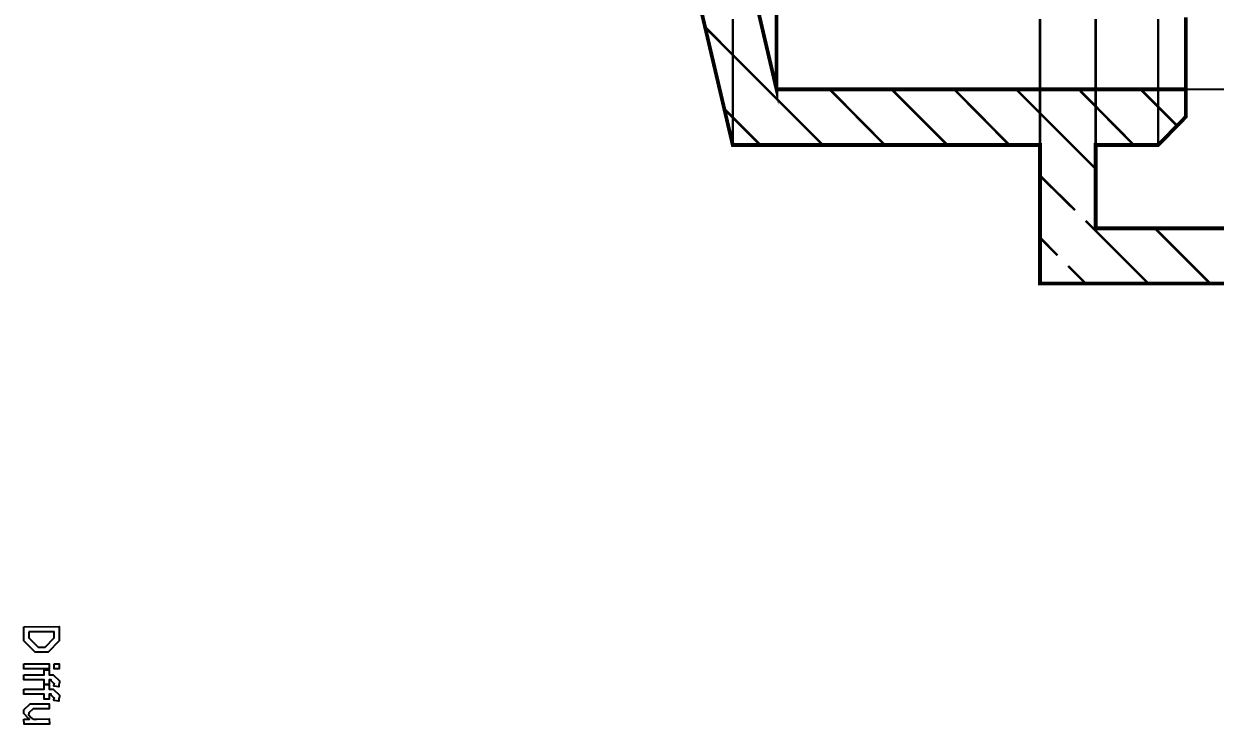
# Model space of a CAD drawing. Extents: x 0.1 to 11.6, y 0.3 to 16.2.
# Drawn here: x 6.453 to 9.627, y 8.649 to 10.512 of the extents above; entities that cross this region are included whole.
import ezdxf

# ---------------------------------------------------------------- set-up
doc = ezdxf.new("R2010")
doc.units = 0
doc.header["$MEASUREMENT"] = 0
doc.dimstyles.get("Standard").update_dxf_attribs({"dimtxt": 0.1, "dimasz": 0.1, "dimexe": 1.25, "dimexo": 0.625, "dimtad": 1, "dimtih": 1, "dimtxsty": 'Standard', "dimcen": 2.5, "dimazin": 3, "dimtfac": 1, "dimtmove": 0, "dimatfit": 3})

# ---------------------------------------------------------------- blocks, each defined once
blk = doc.blocks.new('_CLOSEDFILLED')
at = {"color": 0, "linetype": 'BYBLOCK'}
blk.add_solid([(-1, 0.164), (0, 0), (-1, -0.164)], dxfattribs=at)
blk = doc.blocks.new('*D3')
for p, q in [((10.6415, 13.9317), (10.6415, 12.435)), ((9.475, 13.8317), (10.6415, 13.8317)), ((10.6415, 11.735), (10.6415, 10.2383)), ((9.4283, 10.3383), (10.6415, 10.3383))]:
    blk.add_line(p, q)
at = {"layer": 'Defpoints'}
for p in [(9.475, 13.8317), (10.6415, 13.8317), (9.4283, 10.3383)]:
    blk.add_point(p, dxfattribs=at)
at = {"xscale": 0.1, "yscale": 0.1}
for p, rotation in [((10.6415, 13.8317), 270), ((10.6415, 10.3383), 90)]:
    blk.add_blockref('_CLOSEDFILLED', p, dxfattribs=dict(at, rotation=rotation))
at = {"insert": (10.6415, 12.085), "char_height": 0.1, "attachment_point": 5, "rotation": 270}
blk.add_mtext('3500123', dxfattribs=at)

msp = doc.modelspace()

# ---------------------------------------------------------------- linework, layer by layer
at = {"color": 0}
for points, const_width in [([(9.91835, 12.2217), (9.91835, 14.365), (9.16, 14.365), (9.16, 13.995), (8.34169, 13.995), (7.97, 12.415), (7.57167, 12.375), (7.57167, 11.8117), (7.97, 11.7717), (8.34169, 10.19), (9.16, 10.19), (9.16, 9.82167), (9.91835, 9.82167), (9.91835, 11.9633)], 0.01), ([(9.80664, 11.9633), (9.80664, 9.96832), (9.30832, 9.96832), (9.30832, 10.19), (9.47499, 10.19), (9.54833, 10.265), (9.54833, 10.3383)], 0.01), ([(8.09, 11.9083), (8.45833, 10.3383), (8.45833, 10.34), (8.45833, 10.3433), (8.45833, 10.3483), (8.45833, 10.3533), (8.45833, 10.36), (8.45833, 10.3683), (8.45833, 10.3767), (8.45833, 10.3867), (8.45833, 10.3983), (8.45833, 10.41), (8.45833, 10.425), (8.45833, 10.4383), (8.45833, 10.455), (8.45833, 10.4717), (8.45833, 10.49), (8.45833, 10.51), (8.45833, 10.53), (8.45833, 10.545)], 0.01), ([(8.58165, 10.19), (8.26833, 10.5033)], 0.006667), ([(8.34169, 10.19), (8.34169, 10.1917), (8.34169, 10.1934), (8.34169, 10.1967), (8.34169, 10.2017), (8.34169, 10.2067), (8.34169, 10.2133), (8.34169, 10.2217), (8.34169, 10.2317), (8.34169, 10.2433), (8.34169, 10.255), (8.34169, 10.2683), (8.34169, 10.2833), (8.34169, 10.3), (8.34169, 10.3167), (8.34169, 10.335), (8.34169, 10.355), (8.34169, 10.3767), (8.34169, 10.3983), (8.34169, 10.4217), (8.34169, 10.445), (8.34169, 10.4717), (8.34169, 10.4983), (8.34169, 10.525)], 0.006667), ([(8.45833, 10.3383), (9.54833, 10.3383), (9.54833, 10.34), (9.54833, 10.3433), (9.54833, 10.3483), (9.54833, 10.3533), (9.54833, 10.36), (9.54833, 10.3683), (9.54833, 10.3767), (9.54833, 10.3867), (9.54833, 10.3983), (9.54833, 10.41), (9.54833, 10.425), (9.54833, 10.4383), (9.54833, 10.455), (9.54833, 10.4717), (9.54833, 10.49), (9.54833, 10.51), (9.54833, 10.53)], 0.01), ([(9.16, 10.19), (9.16, 10.1917), (9.16, 10.1934), (9.16, 10.1967), (9.16, 10.2017), (9.16, 10.2067), (9.16, 10.2133), (9.16, 10.2217), (9.16, 10.2317), (9.16, 10.2433), (9.16, 10.255), (9.16, 10.2683), (9.16, 10.2833), (9.16, 10.3), (9.16, 10.3167), (9.16, 10.335), (9.16, 10.355), (9.16, 10.3767), (9.16, 10.3983), (9.16, 10.4217), (9.16, 10.445), (9.16, 10.4717), (9.16, 10.4983), (9.16, 10.525)], 0.006667), ([(9.30832, 10.19), (9.30832, 10.1917), (9.30832, 10.1934), (9.30832, 10.1967), (9.30832, 10.2017), (9.30832, 10.2067), (9.30832, 10.2133), (9.30832, 10.2217), (9.30832, 10.2317), (9.30832, 10.2433), (9.30832, 10.255), (9.30832, 10.2683), (9.30832, 10.2833), (9.30832, 10.3), (9.30832, 10.3167), (9.30832, 10.335), (9.30832, 10.355), (9.30832, 10.3767), (9.30832, 10.3983), (9.30832, 10.4217), (9.30832, 10.445), (9.30832, 10.4717), (9.30832, 10.4983), (9.30832, 10.525)], 0.006667), ([(9.47499, 10.19), (9.47499, 10.1917), (9.47499, 10.1934), (9.47499, 10.1967), (9.47499, 10.2017), (9.47499, 10.2067), (9.47499, 10.2133), (9.47499, 10.2217), (9.47499, 10.2317), (9.47499, 10.2433), (9.47499, 10.255), (9.47499, 10.2683), (9.47499, 10.2833), (9.47499, 10.3), (9.47499, 10.3167), (9.47499, 10.335), (9.47499, 10.355), (9.47499, 10.3767), (9.47499, 10.3983), (9.47499, 10.4217), (9.47499, 10.445), (9.47499, 10.4717), (9.47499, 10.4983), (9.47499, 10.525)], 0.006667), ([(8.74669, 10.19), (8.59999, 10.3383)], 0.006667), ([(8.91336, 10.19), (8.76497, 10.3383)], 0.006667), ([(9.07835, 10.19), (8.93164, 10.3383)], 0.006667), ([(9.30832, 10.1267), (9.09668, 10.3383)], 0.006667), ([(9.41, 10.19), (9.26335, 10.3383)], 0.006667), ([(9.52501, 10.2416), (9.42833, 10.3383)], 0.006667), ([(8.41499, 10.19), (8.31836, 10.2867)], 0.006667), ([(9.25331, 10.0167), (9.16, 10.1083)], 0.006667), ([(9.44835, 9.82167), (9.28168, 9.98833)], 0.006667), ([(9.61333, 9.82167), (9.46669, 9.96832)], 0.006667), ([(9.20665, 9.89665), (9.16, 9.94336)], 0.006667), ([(9.28168, 9.82167), (9.23503, 9.86833)], 0.006667)]:
    msp.add_lwpolyline(points, dxfattribs=dict(at, const_width=const_width))
for points in [[(6.45335, 8.90815), (6.54775, 8.90836), (6.54775, 8.88038), (6.54775, 8.87061), (6.51824, 8.84088), (6.50108, 8.84065), (6.48329, 8.84065), (6.45335, 8.87039), (6.45335, 8.87864), (6.45335, 8.90815)], [(6.46679, 8.89469), (6.46679, 8.87929), (6.46679, 8.87842), (6.49132, 8.85411), (6.50131, 8.85411), (6.51019, 8.85411), (6.53429, 8.87864), (6.53429, 8.87972), (6.53429, 8.89492), (6.46679, 8.89469)], [(6.4535, 8.80957), (6.521, 8.80979), (6.521, 8.79633), (6.4535, 8.79611), (6.4535, 8.80957)], [(6.45356, 8.77989), (6.50738, 8.77989), (6.50738, 8.79335), (6.52106, 8.79357), (6.52106, 8.78011), (6.52821, 8.78011), (6.53168, 8.78011), (6.54796, 8.76383), (6.54796, 8.75906), (6.54715, 8.75782), (6.54617, 8.75304), (6.54665, 8.74908), (6.54644, 8.74799), (6.53407, 8.74974), (6.53401, 8.74972), (6.53299, 8.75201), (6.5345, 8.75569), (6.5345, 8.75689), (6.5345, 8.75581), (6.52365, 8.76665), (6.52604, 8.76665), (6.52106, 8.76665), (6.52106, 8.75321), (6.50738, 8.75299), (6.50738, 8.76644), (6.45356, 8.76644), (6.45356, 8.77989)], [(6.53444, 8.80979), (6.5479, 8.80979), (6.5479, 8.79633), (6.53444, 8.79633), (6.53444, 8.80979)], [(6.45361, 8.74208), (6.50743, 8.74208), (6.50743, 8.75553), (6.52111, 8.75575), (6.52111, 8.74229), (6.52826, 8.74229), (6.53174, 8.74229), (6.54801, 8.72601), (6.54801, 8.72125), (6.54719, 8.72), (6.54622, 8.71522), (6.54671, 8.71126), (6.5465, 8.71018), (6.53413, 8.71192), (6.53407, 8.71192), (6.53304, 8.71419), (6.53456, 8.71789), (6.53456, 8.71907), (6.53456, 8.71799), (6.52371, 8.72885), (6.5261, 8.72885), (6.52111, 8.72885), (6.52111, 8.71539), (6.50743, 8.71517), (6.50743, 8.72863), (6.45361, 8.72863), (6.45361, 8.74208)], [(6.45367, 8.6626), (6.46864, 8.6626), (6.46604, 8.66368), (6.45367, 8.67736), (6.45367, 8.68192), (6.45367, 8.68668), (6.46994, 8.70296), (6.48014, 8.70296), (6.52115, 8.70318), (6.52115, 8.68972), (6.48687, 8.68951), (6.47797, 8.68951), (6.46712, 8.67865), (6.46712, 8.67757), (6.46636, 8.67697), (6.46599, 8.67307), (6.46907, 8.67019), (6.46951, 8.66954), (6.46972, 8.66818), (6.47532, 8.66439), (6.47601, 8.66411), (6.47597, 8.66379), (6.48004, 8.6626), (6.48611, 8.6626), (6.48817, 8.6626), (6.52115, 8.66282), (6.52138, 8.64914), (6.45389, 8.64893), (6.45367, 8.6626)]]:
    msp.add_lwpolyline(points, close=True, dxfattribs=at)

# ---------------------------------------------------------------- dimensions: what is measured, and where the dimension line sits
at = {"linetype": 'Continuous'}
dim = msp.add_linear_dim(base=(10.641455, 13.8317), p1=(9.47499, 13.8317), p2=(9.42833, 10.3383), angle=90, text='3500123', dimstyle='Standard', dxfattribs=at)
dim.commit()
dim.dimension.update_dxf_attribs({"geometry": '*D3', "text_midpoint": (10.641455, 12.085), "text_rotation": 270})

doc.saveas('drawing.dxf')
